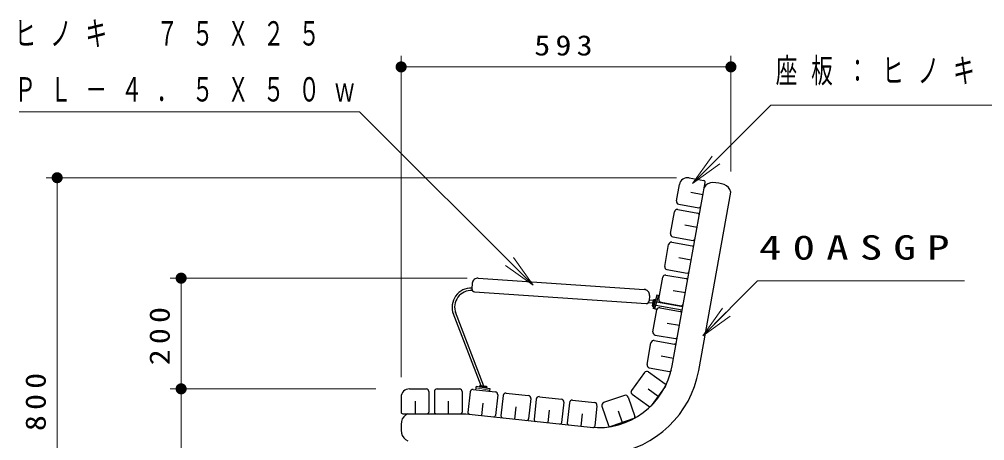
# Model space of a CAD drawing. Units: millimetres on the paper, scale 1:20. Extents: x -365 to 10, y -38 to 257.
# Drawn here: x -145.8 to -58.8, y 116.1 to 154.1 of the extents above; entities that cross this region are included whole.
import ezdxf

# ---------------------------------------------------------------- set-up
doc = ezdxf.new("R2010")
doc.units = ezdxf.units.MM
doc.layers.add('LY_1', color=7, linetype='Continuous', lineweight=25)
doc.styles.add('ＭＳ ゴシック', font='')
doc.styles.get('ＭＳ ゴシック').set_extended_font_data('MS Gothic')

# ---------------------------------------------------------------- blocks, each defined once
blk = doc.blocks.new('filled_dot')
at = {"color": 0, "linetype": 'Continuous', "lineweight": -2, "const_width": 1.25}
blk.add_lwpolyline([(-0.625, 0, 1), (0.625, 0, 1)], format="xyb", close=True, dxfattribs=at)

msp = doc.modelspace()

# ---------------------------------------------------------------- linework, layer by layer
at = {"layer": 'LY_1', "lineweight": 13}
for p, q in [((-111.432, 121.788), (-111.432, 150.799)), ((-81.708, 140.362), (-81.708, 150.799)), ((-111.432, 149.799), (-81.708, 149.799)), ((-85.177, 139.275), (-83.409, 141.75)), ((-85.177, 139.275), (-83.056, 141.396)), ((-82.702, 141.043), (-85.177, 139.275)), ((-86.618, 139.799), (-143.432, 139.799)), ((-142.432, 99.795), (-142.432, 139.799)), ((-101.307, 132.591), (-99.539, 130.116)), ((-99.539, 130.116), (-102.014, 131.884)), ((-99.539, 130.116), (-101.66, 132.237)), ((-105.489, 130.734), (-132.259, 130.734)), ((-131.259, 120.745), (-131.259, 130.734)), ((-84.252, 125.538), (-82.484, 128.013)), ((-84.252, 125.538), (-82.131, 127.659)), ((-81.777, 127.306), (-84.252, 125.538)), ((-113.699, 120.745), (-132.259, 120.745)), ((-131.259, 99.795), (-131.259, 120.745)), ((-104.693, 120.843), (-103.462, 120.628))]:
    msp.add_line(p, q, dxfattribs=at)
at = {"layer": 'LY_1'}
for p, q in [((-87.002, 122.832), (-84.035, 139.375)), ((-85.485, 139.787), (-84.157, 139.549)), ((-86.621, 137.705), (-86.356, 139.182)), ((-85.337, 138.491), (-84.23, 138.292)), ((-84.61, 122.403), (-81.724, 138.499)), ((-87.15, 134.752), (-86.797, 136.721)), ((-86.507, 136.923), (-84.686, 136.596)), ((-86.419, 137.415), (-84.598, 137.088)), ((-85.866, 135.538), (-84.759, 135.339)), ((-86.948, 134.462), (-85.127, 134.136)), ((-87.68, 131.799), (-87.327, 133.768)), ((-87.037, 133.97), (-85.216, 133.643)), ((-86.396, 132.585), (-85.289, 132.387)), ((-87.478, 131.509), (-85.657, 131.183)), ((-104.489, 130.734), (-89.524, 129.714)), ((-88.209, 128.847), (-87.856, 130.815)), ((-87.566, 131.017), (-85.745, 130.691)), ((-105.022, 130.269), (-105.056, 129.77)), ((-104.824, 129.504), (-89.36, 128.45)), ((-89.059, 129.181), (-89.093, 128.682)), ((-88.783, 128.237), (-88.686, 128.779)), ((-88.742, 128.179), (-88.628, 128.819)), ((-88.391, 129.21), (-88.731, 128.007)), ((-88.693, 128.171), (-88.579, 128.81)), ((-88.686, 128.779), (-88.628, 128.819)), ((-88.628, 128.819), (-88.579, 128.81)), ((-88.246, 129.169), (-88.587, 127.966)), ((-88.156, 129.143), (-88.391, 129.21)), ((-86.925, 129.632), (-85.818, 129.434)), ((-89.153, 128.536), (-88.734, 128.507)), ((-88.695, 128.73), (-89.088, 128.757)), ((-88.783, 128.238), (-88.742, 128.179)), ((-88.742, 128.179), (-88.693, 128.171)), ((-88.378, 127.907), (-88.731, 128.007)), ((-88.66, 128.259), (-88.68, 128.244)), ((-88.544, 128.668), (-88.592, 128.737)), ((-88.529, 128.719), (-88.582, 128.722)), ((-88.489, 128.312), (-86.096, 127.883)), ((-88.407, 128.602), (-86.043, 128.178)), ((-88.096, 128.064), (-86.275, 127.738)), ((-88.007, 128.556), (-86.186, 128.23)), ((-104.227, 121.024), (-106.755, 127.577)), ((-103.975, 120.997), (-106.545, 127.658)), ((-88.739, 125.894), (-88.386, 127.862)), ((-87.455, 126.679), (-86.348, 126.481)), ((-88.537, 125.603), (-86.716, 125.277)), ((-89.268, 122.941), (-88.915, 124.909)), ((-88.625, 125.111), (-86.804, 124.785)), ((-87.984, 123.726), (-86.877, 123.528)), ((-89.497, 122.225), (-90.673, 120.607)), ((-89.148, 122.28), (-87.651, 121.193)), ((-89.066, 122.65), (-87.245, 122.324)), ((-104.667, 120.991), (-104.725, 120.661)), ((-104.667, 120.991), (-103.436, 120.776)), ((-104.367, 120.989), (-104.372, 120.939)), ((-104.372, 120.939), (-103.726, 120.869)), ((-104.312, 121.033), (-104.367, 120.989)), ((-104.367, 120.989), (-103.721, 120.919)), ((-104.312, 121.033), (-103.765, 120.974)), ((-103.765, 120.974), (-103.721, 120.919)), ((-87.618, 120.984), (-88.911, 119.204)), ((-110.682, 120.745), (-109.182, 120.745)), ((-108.932, 120.495), (-108.932, 118.645)), ((-108.432, 120.495), (-108.432, 118.645)), ((-108.182, 120.745), (-106.182, 120.745)), ((-105.932, 120.495), (-105.932, 118.645)), ((-105.217, 120.463), (-105.415, 118.624)), ((-104.941, 120.685), (-102.953, 120.47)), ((-103.801, 120.878), (-103.84, 120.846)), ((-103.721, 120.919), (-103.726, 120.869)), ((-103.436, 120.776), (-103.479, 120.527)), ((-102.731, 120.195), (-102.93, 118.355)), ((-102.234, 120.141), (-102.433, 118.302)), ((-101.959, 120.363), (-99.97, 120.148)), ((-91.289, 120.152), (-93.18, 119.501)), ((-90.617, 120.258), (-89.121, 119.17)), ((-89.175, 120.755), (-88.265, 120.093)), ((-111.432, 119.995), (-111.432, 118.645)), ((-110.182, 119.62), (-110.182, 118.495)), ((-107.182, 119.62), (-107.182, 118.495)), ((-104.068, 119.459), (-104.189, 118.34)), ((-99.749, 119.872), (-99.947, 118.033)), ((-99.251, 119.819), (-99.45, 117.979)), ((-98.976, 120.04), (-96.988, 119.826)), ((-96.766, 119.55), (-96.965, 117.711)), ((-96.269, 119.496), (-96.468, 117.657)), ((-95.994, 119.718), (-94.005, 119.503)), ((-93.783, 119.228), (-93.982, 117.389)), ((-90.971, 119.997), (-90.369, 118.248)), ((-111.282, 118.495), (-105.616, 118.495)), ((-105.616, 118.495), (-94.409, 117.284)), ((-101.085, 119.137), (-101.206, 118.018)), ((-98.103, 118.814), (-98.224, 117.696)), ((-95.12, 118.492), (-95.241, 117.374)), ((-93.335, 119.183), (-92.732, 117.434)), ((-91.868, 118.763), (-91.502, 117.699)), ((-90.462, 118.057), (-92.542, 117.341))]:
    msp.add_line(p, q, dxfattribs=at)
at = {"layer": 'LY_1', "lineweight": 13}
for points in [[(-85.177, 139.275), (-78.106, 146.346), (-41.221, 146.346)], [(-99.539, 130.116), (-115.178, 145.755), (-145.844, 145.755)], [(-84.252, 125.538), (-79.302, 130.488), (-60.666, 130.488)]]:
    msp.add_lwpolyline(points, dxfattribs=at)
at = {"layer": 'LY_1'}
for centre, radius, start, end in [((-85.618, 139.049), 0.75, 79.83397, 169.83417), ((-84.183, 139.402), 0.15, 349.8332, 79.83476), ((-83.346, 138.462), 0.9, 89.04866, 148.79418), ((-83.431, 135.863), 3.5, 71.30611, 88.36367), ((-82.608, 138.33), 0.9, 10.87261, 70.62566), ((-86.375, 137.661), 0.25, 169.83468, 259.83395), ((-86.551, 136.677), 0.25, 79.83397, 169.83468), ((-84.713, 136.449), 0.15, 349.8332, 79.83476), ((-84.571, 137.236), 0.15, 259.83433, 349.8334), ((-86.904, 134.708), 0.25, 169.83468, 259.83395), ((-85.101, 134.283), 0.15, 259.83433, 349.8334), ((-87.081, 133.724), 0.25, 79.83397, 169.83468), ((-85.242, 133.496), 0.15, 349.8332, 79.83476), ((-87.434, 131.755), 0.25, 169.83468, 259.83395), ((-104.523, 130.235), 0.5, 86.1, 176.10001), ((-87.61, 130.771), 0.25, 79.83397, 169.83468), ((-85.772, 130.543), 0.15, 349.8332, 79.83476), ((-85.63, 131.33), 0.15, 259.83433, 349.8334), ((-105.116, 128.121), 1.725, 87.84838, 201.1), ((-104.807, 129.753), 0.25, 176.09999, 266.09999), ((-89.558, 129.215), 0.5, 356.1, 86.10001), ((-105.116, 128.121), 1.5, 86.1, 201.1), ((-87.963, 128.802), 0.25, 169.83468, 259.83395), ((-89.343, 128.699), 0.25, 266.1, 356.1), ((-88.14, 127.818), 0.25, 79.83397, 169.83468), ((-86.16, 128.377), 0.15, 259.83433, 349.8334), ((-86.301, 127.59), 0.15, 349.8332, 79.83476), ((-88.493, 125.849), 0.25, 169.83468, 259.83395), ((-86.689, 125.424), 0.15, 259.83433, 349.8334), ((-88.669, 124.865), 0.25, 79.83397, 169.83468), ((-86.831, 124.637), 0.15, 349.8332, 79.83476), ((-93.68, 124.03), 6.785, 263.83403, 349.834), ((-89.022, 122.897), 0.25, 169.83468, 259.83395), ((-93.68, 124.03), 9.215, 277.57703, 349.834), ((-89.295, 122.078), 0.25, 53.99992, 144.00017), ((-87.219, 122.472), 0.15, 259.83433, 349.8334), ((-87.739, 121.072), 0.15, 324.00027, 53.99952), ((-110.682, 119.995), 0.75, 89.99998, 179.99996), ((-109.182, 120.495), 0.25, 0, 89.99998), ((-108.182, 120.495), 0.25, 89.99998, 179.99996), ((-106.182, 120.495), 0.25, 0, 89.99998), ((-104.968, 120.436), 0.25, 83.83398, 173.834), ((-102.98, 120.221), 0.25, 353.83398, 83.83406), ((-101.986, 120.114), 0.25, 83.83398, 173.834), ((-99.997, 119.899), 0.25, 353.83398, 83.83406), ((-91.207, 119.916), 0.25, 18.99992, 109.00017), ((-90.47, 120.46), 0.25, 143.99999, 234.00012), ((-99.003, 119.792), 0.25, 83.83398, 173.834), ((-97.015, 119.577), 0.25, 353.83398, 83.83406), ((-96.02, 119.47), 0.25, 83.83398, 173.834), ((-94.032, 119.255), 0.25, 353.83398, 83.83406), ((-93.098, 119.264), 0.25, 108.99999, 199.0001), ((-89.032, 119.292), 0.15, 234.00025, 324.00027), ((-111.282, 118.645), 0.15, 179.99998, 270.00002), ((-110.505, 117.655), 0.9, 111.03974, 170.79164), ((-109.082, 118.645), 0.15, 270.00002, 0), ((-108.282, 118.645), 0.15, 179.99998, 270.00002), ((-106.082, 118.645), 0.15, 270.00002, 0), ((-105.266, 118.608), 0.15, 173.83445, 263.83387), ((-103.079, 118.371), 0.15, 263.83418, 353.83446), ((-107.932, 117.28), 3.5, 171.47209, 188.52965), ((-102.284, 118.285), 0.15, 173.83445, 263.83387), ((-100.096, 118.049), 0.15, 263.83418, 353.83446), ((-99.301, 117.963), 0.15, 173.83445, 263.83387), ((-97.114, 117.727), 0.15, 263.83418, 353.83446), ((-96.318, 117.641), 0.15, 173.83445, 263.83387), ((-90.51, 118.199), 0.15, 289.00027, 18.99952), ((-110.505, 116.905), 0.9, 189.21466, 248.96045), ((-94.131, 117.405), 0.15, 263.83418, 353.83446), ((-92.591, 117.483), 0.15, 199.00024, 289.00027)]:
    msp.add_arc(centre, radius, start, end, dxfattribs=at)

# ---------------------------------------------------------------- block references
at = {"layer": 'LY_1', "lineweight": 13, "xscale": 0.4, "yscale": 0.4}
msp.add_blockref('filled_dot', (-111.432, 149.799), dxfattribs=at)
for p, rotation in [((-81.708, 149.799), 180), ((-142.432, 139.799), 270), ((-131.259, 130.734), 270), ((-131.259, 120.745), 90), ((-131.259, 120.745), 270)]:
    msp.add_blockref('filled_dot', p, dxfattribs=dict(at, rotation=rotation))

# ---------------------------------------------------------------- texts
at = {"layer": 'LY_1', "style": 'ＭＳ ゴシック'}
for s, insert, char_height, attachment_point in [('\\T1.64;\\W0.65;ヒノキ\u3000７５Ｘ２５', (-146.275, 152.755), 2.199, 4), ('\\T1.33;\\W1.15;593', (-96.57, 150.799), 1.833, 8), ('\\T1.64;\\W0.65;座板：ヒノキ\u3000５０Ｘ４５', (-77.674, 149.346), 2.199, 4), ('\\T1.64;\\W0.65;ＰＬ－４．５Ｘ５０ｗ', (-146.275, 147.755), 2.199, 4), ('\\T1.5;\\W1.35;40ASGP', (-79.18, 133.488), 2.199, 4)]:
    msp.add_mtext(s, dxfattribs=dict(at, insert=insert, char_height=char_height, attachment_point=attachment_point))
at = {"layer": 'LY_1', "char_height": 1.833, "attachment_point": 8, "rotation": 90, "style": 'ＭＳ ゴシック'}
for s, insert in [('\\T1.33;\\W1.15;200', (-132.259, 125.739)), ('\\T1.33;\\W1.15;800', (-143.432, 119.797))]:
    msp.add_mtext(s, dxfattribs=dict(at, insert=insert))

doc.saveas('drawing.dxf')
